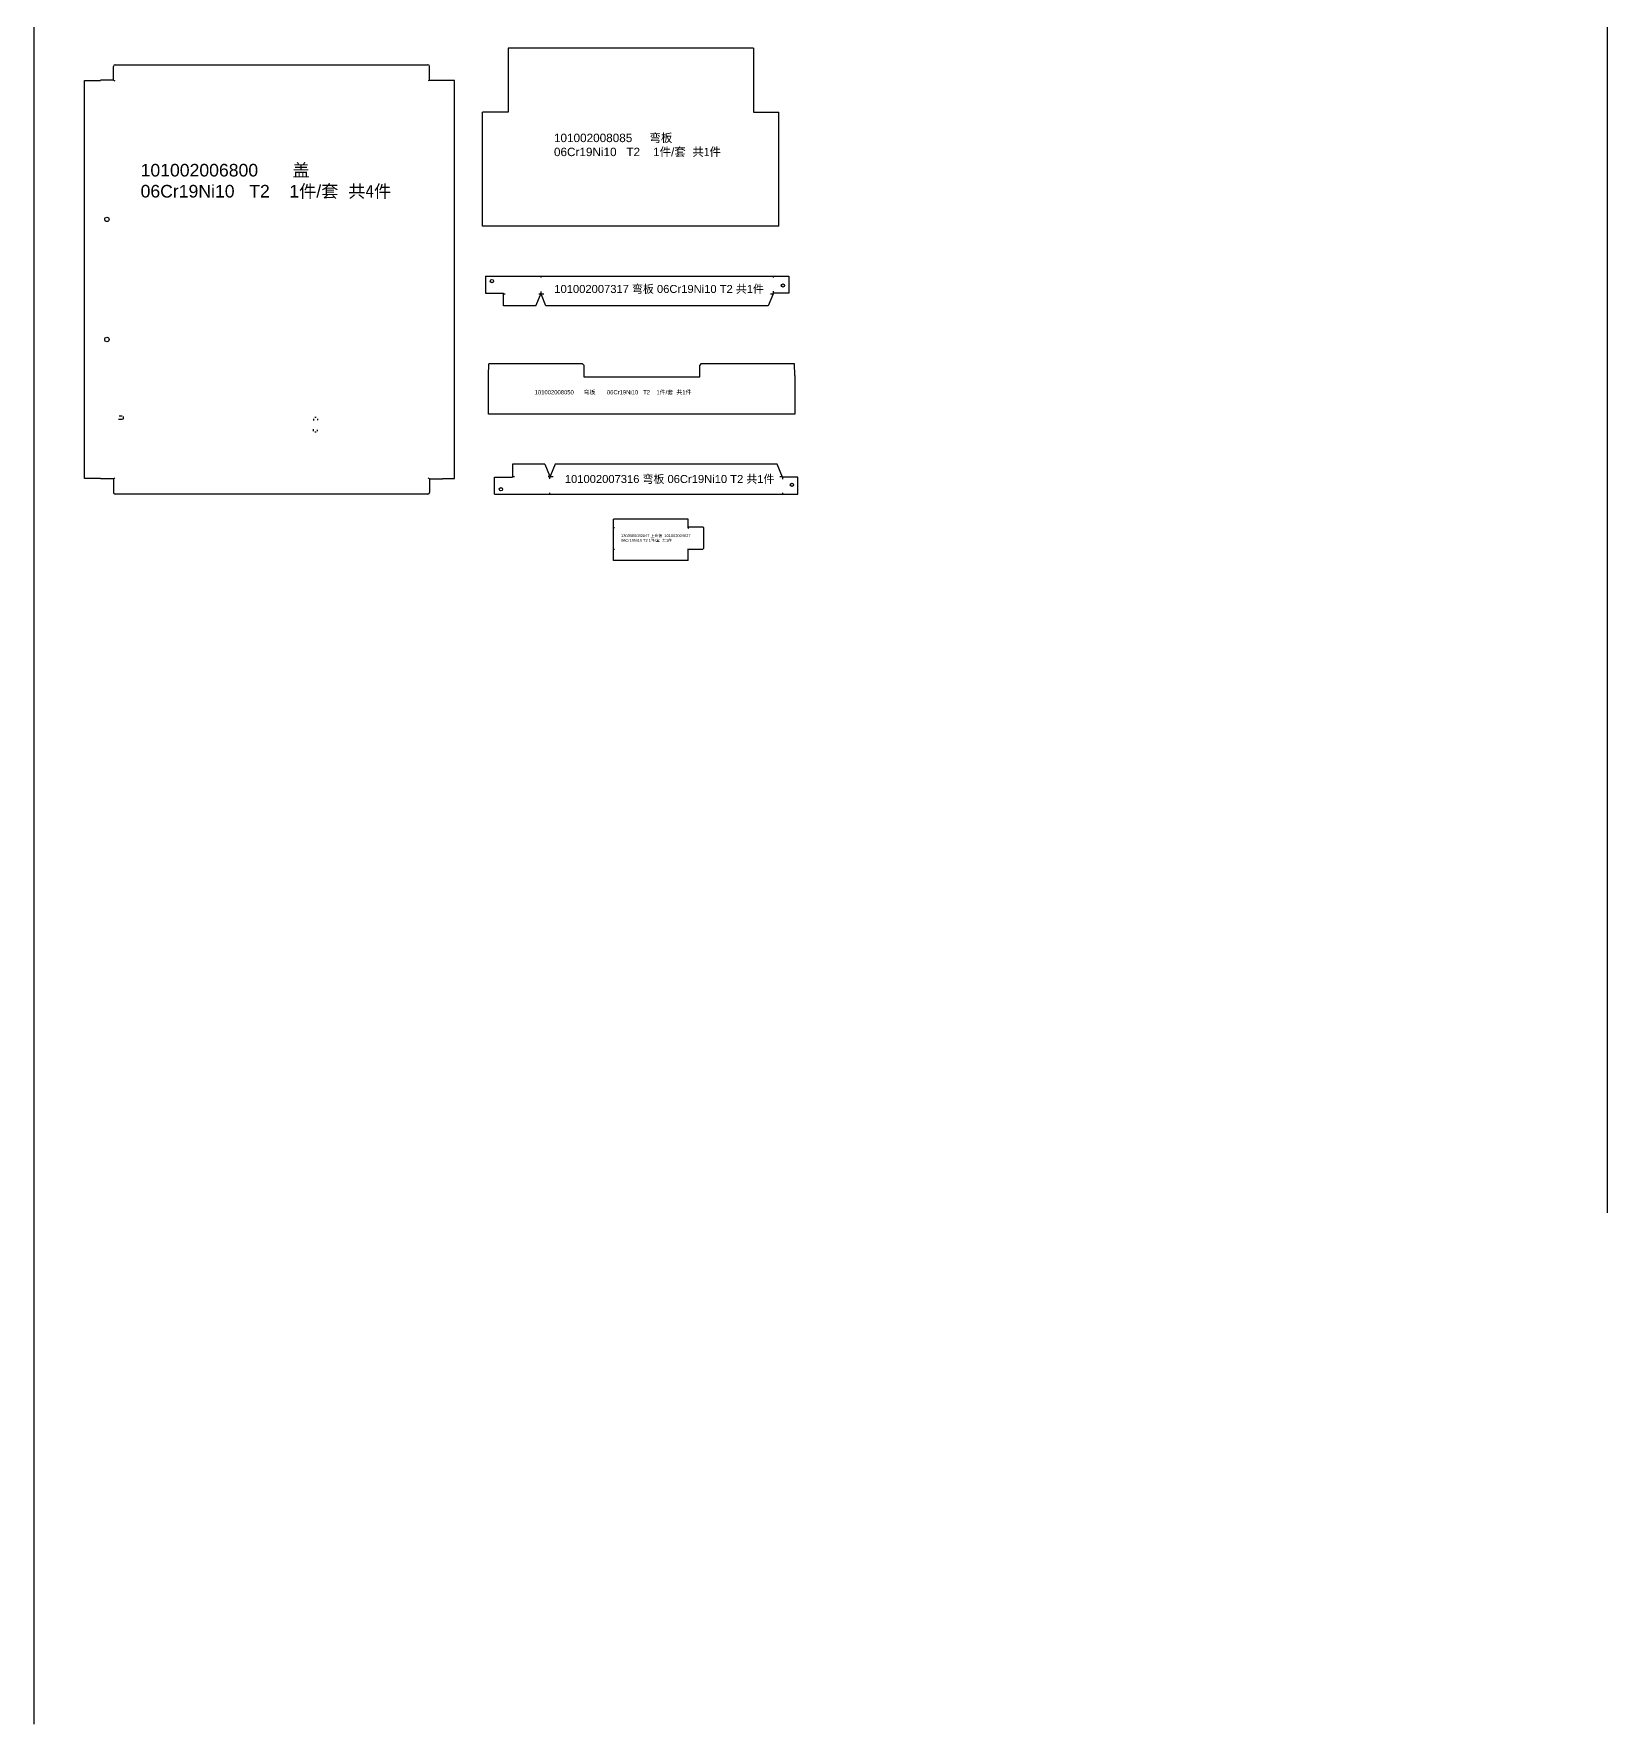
# Model space of a CAD drawing. Extents: x -15495 to 21573, y -5484 to 3275.
# Drawn here: x -977 to 2955, y -5271 to -1047 of the extents above; entities that cross this region are included whole.
import ezdxf

# ---------------------------------------------------------------- set-up
doc = ezdxf.new("R2010")
doc.units = 0
doc.header["$MEASUREMENT"] = 0
doc.linetypes.add('CENTERX2', pattern=[20.32, 12.7, -2.54, 2.54, -2.54])
doc.layers.get('0').update_dxf_attribs({"linetype": 'CONTINUOUS'})
doc.styles.get("Standard").update_dxf_attribs({"font": 'arial.ttf'})

# ---------------------------------------------------------------- blocks, each defined once
blk = doc.blocks.new('DWG合并306101002006800_盖_06C')
at = {"color": 7, "linetype": 'CONTINUOUS'}
for p, q in [((17902.3, -4314.4), (17902.3, -4280)), ((17906.3, -4276), (18688.3, -4276)), ((18692.3, -4314.4), (18692.3, -4280)), ((17829.6, -5309.6), (17829.6, -4315)), ((17829.6, -4315), (17869.9, -4315)), ((17869.9, -4314.4), (17869.9, -4315)), ((17902.3, -4314.4), (17869.9, -4314.4)), ((18692.3, -4314.4), (18724.6, -4314.4)), ((18724.6, -4314.4), (18724.6, -4315)), ((18754.9, -4315), (18724.6, -4315)), ((18754.9, -5309.6), (18754.9, -4315)), ((17869.9, -5309.6), (17829.6, -5309.6)), ((17869.9, -5310.2), (17869.9, -5309.6)), ((17902.3, -5310.2), (17869.9, -5310.2)), ((17902.3, -5310.2), (17902.3, -5344.6)), ((18692.3, -5310.2), (18724.6, -5310.2)), ((18692.3, -5310.2), (18692.3, -5344.6)), ((18724.6, -5309.6), (18754.9, -5309.6)), ((18724.6, -5310.2), (18724.6, -5309.6)), ((18688.3, -5348.6), (17906.3, -5348.6))]:
    blk.add_line(p, q, dxfattribs=at)
at = {"color": 1}
for p, q in [((17902.3, -4314.4), (17904.1, -4315.2)), ((17904.1, -4315.2), (17905.9, -4316.1)), ((18690.4, -4315.2), (18688.6, -4316.1)), ((18692.3, -4314.4), (18690.4, -4315.2)), ((17902.3, -5310.2), (17904.1, -5309.3)), ((17904.1, -5309.3), (17905.9, -5308.4)), ((18690.4, -5309.3), (18688.6, -5308.4)), ((18692.3, -5310.2), (18690.4, -5309.3))]:
    blk.add_line(p, q, dxfattribs=at)
at = {"color": 6, "linetype": 'CONTINUOUS'}
for p, q in [((17925.2, -5162.3), (17914.8, -5162.3)), ((17924.1, -5154.3), (17916.6, -5154.3)), ((17927.3, -5161.8), (17927.3, -5155.1)), ((18402.3, -5160.8), (18402.3, -5164.9)), ((18402.3, -5191), (18402.3, -5186.3)), ((18408.8, -5157.3), (18405.5, -5157.3)), ((18408.8, -5194.3), (18405.5, -5194.3)), ((18412.3, -5160.6), (18412.3, -5163.8)), ((18412.3, -5191), (18412.3, -5188))]:
    blk.add_line(p, q, dxfattribs=at)
at = {"color": 7, "linetype": 'CONTINUOUS'}
for centre in [(17885.9, -4662.3), (17885.9, -4962.3)]:
    blk.add_circle(centre, 5.5, dxfattribs=at)
for centre, start, end in [((17906.3, -4280), 90, 180), ((18688.3, -4280), 0, 90), ((17906.3, -5344.6), 180, 270), ((18688.3, -5344.6), 270, 0)]:
    blk.add_arc(centre, 4, start, end, dxfattribs=at)
at = {"color": 3, "insert": (17970.2, -4523.5), "char_height": 31.5, "width": 652.85, "attachment_point": 1}
blk.add_mtext('101002006800{\\fSimSun|b0|i0|c134|p54;    盖  }    06Cr19Ni10   T2    1{\\fSimSun|b0|i0|c134|p54;件}/{\\fSimSun|b0|i0|c134|p54;套}  {\\fSimSun|b0|i0|c134|p54;共4件}', dxfattribs=at)
blk = doc.blocks.new('DWG合并335101002007316_弯板_06')
at = {"color": 7, "linetype": 'CONTINUOUS'}
for p, q in [((10261.3, 15046.1), (10261.3, 15088.1)), ((10261.3, 15088.1), (10306.3, 15088.1)), ((10306.3, 15120.4), (10306.3, 15088.1)), ((10386.8, 15120.4), (10306.3, 15120.4)), ((10386.8, 15120.4), (10398.4, 15092.4)), ((10398.4, 15092.4), (10397.9, 15092.4)), ((10398.5, 15088.1), (10397.9, 15092.4)), ((10400.6, 15088.1), (10398.5, 15088.1)), ((10401.2, 15092.4), (10400.6, 15088.1)), ((10412.3, 15120.4), (10400.7, 15092.4)), ((10400.7, 15092.4), (10401.2, 15092.4)), ((10967.5, 15120.4), (10412.3, 15120.4)), ((10980.9, 15088.1), (10967.5, 15120.4)), ((11019.3, 15088.1), (10980.9, 15088.1)), ((11019.3, 15046.1), (11019.3, 15088.1)), ((10261.3, 15046.1), (11019.3, 15046.1))]:
    blk.add_line(p, q, dxfattribs=at)
at = {"color": 6, "linetype": 'CENTERX2'}
for p, q in [((10306.3, 15090.2), (10310.7, 15090.2)), ((10394.8, 15090.2), (10398.2, 15090.2)), ((10399.5, 15084.5), (10399.5, 15088.1)), ((10400.9, 15090.2), (10407.3, 15090.2)), ((10973.8, 15090.2), (10980, 15090.2)), ((10981, 15088.1), (10981, 15083.7)), ((10399.5, 15046.1), (10399.5, 15049.5)), ((10981, 15049.5), (10981, 15046.1))]:
    blk.add_line(p, q, dxfattribs=at)
at = {"color": 7, "linetype": 'CONTINUOUS'}
for centre in [(10277.1, 15058.1), (11004.3, 15069.1)]:
    blk.add_circle(centre, 4, dxfattribs=at)
at = {"color": 3, "insert": (10436.8, 15093.7), "char_height": 20, "width": 532.925, "attachment_point": 1}
blk.add_mtext('101002007316 弯板 06Cr19Ni10 T2 共1件', dxfattribs=at)
blk = doc.blocks.new('DWG合并362101002007317_弯板_06')
at = {"color": 7, "linetype": 'CONTINUOUS'}
for p, q in [((10261.3, 15002), (10261.3, 14960)), ((10261.3, 15002), (11019.3, 15002)), ((11019.3, 15002), (11019.3, 14960)), ((10261.3, 14960), (10306.3, 14960)), ((10306.3, 14927.7), (10306.3, 14960)), ((10386.8, 14927.7), (10398.4, 14955.7)), ((10398.5, 14960), (10397.9, 14955.7)), ((10398.4, 14955.7), (10397.9, 14955.7)), ((10400.6, 14960), (10398.5, 14960)), ((10401.2, 14955.7), (10400.6, 14960)), ((10400.7, 14955.7), (10401.2, 14955.7)), ((10412.3, 14927.7), (10400.7, 14955.7)), ((10980.9, 14960), (10967.5, 14927.7)), ((11019.3, 14960), (10980.9, 14960)), ((10386.8, 14927.7), (10306.3, 14927.7)), ((10967.5, 14927.7), (10412.3, 14927.7))]:
    blk.add_line(p, q, dxfattribs=at)
at = {"color": 6, "linetype": 'CENTERX2'}
for p, q in [((10399.5, 15002), (10399.5, 14998.6)), ((10981, 14998.6), (10981, 15002)), ((10306.3, 14957.9), (10310.7, 14957.9)), ((10394.8, 14957.9), (10398.2, 14957.9)), ((10399.5, 14963.6), (10399.5, 14960)), ((10400.9, 14957.9), (10407.3, 14957.9)), ((10973.8, 14957.9), (10980, 14957.9)), ((10981, 14960), (10981, 14964.5))]:
    blk.add_line(p, q, dxfattribs=at)
at = {"color": 7, "linetype": 'CONTINUOUS'}
for centre in [(10277.1, 14990), (11004.3, 14979)]:
    blk.add_circle(centre, 4, dxfattribs=at)
at = {"color": 3, "insert": (10433.1, 14980.3), "char_height": 20, "width": 536.651, "attachment_point": 1}
blk.add_mtext('101002007317 弯板 06Cr19Ni10 T2 共1件', dxfattribs=at)
blk = doc.blocks.new('DWG合并418101002008050_弯板_06')
at = {"color": 7, "linetype": 'CONTINUOUS'}
for p, q in [((15658.3, -4827.2), (15659.3, -4798.2)), ((15893.3, -4798.2), (15659.3, -4798.2)), ((15896.3, -4801.2), (15893.3, -4798.2)), ((15896.3, -4801.2), (15896.3, -4830.7)), ((16189.3, -4798.2), (16186.3, -4801.2)), ((16186.3, -4830.7), (16186.3, -4801.2)), ((16423.3, -4798.2), (16189.3, -4798.2)), ((16424.3, -4827.2), (16423.3, -4798.2)), ((15658.3, -4923.5), (15658.3, -4827.2)), ((15896.3, -4830.7), (16186.3, -4830.7)), ((16424.3, -4827.2), (16424.3, -4923.5)), ((16424.3, -4923.5), (15658.3, -4923.5))]:
    blk.add_line(p, q, dxfattribs=at)
at = {"color": 3, "insert": (15773.7, -4863.6), "char_height": 10.5, "width": 405.535, "attachment_point": 1}
blk.add_mtext('101002008050{\\fSimSun|b0|i0|c134|p54;   弯板  }   06Cr19Ni10   T2    1{\\fSimSun|b0|i0|c134|p54;件}/{\\fSimSun|b0|i0|c134|p54;套}  {\\fSimSun|b0|i0|c134|p54;共1件}', dxfattribs=at)
blk = doc.blocks.new('DWG合并447101002008085_弯板_06')
at = {"color": 7, "linetype": 'CONTINUOUS'}
for p, q in [((15640, -5048.8), (15640, -5209.1)), ((16253, -5048.8), (15640, -5048.8)), ((16253, -5048.8), (16253, -5209.1)), ((15576.5, -5493.4), (15576.5, -5209.1)), ((15640, -5209.1), (15576.5, -5209.1)), ((16253, -5209.1), (16316.5, -5209.1)), ((16316.5, -5493.4), (16316.5, -5209.1)), ((16316.5, -5493.4), (15576.5, -5493.4))]:
    blk.add_line(p, q, dxfattribs=at)
at = {"color": 3, "insert": (15754.7, -5262.7), "char_height": 21, "width": 448.231, "attachment_point": 1}
blk.add_mtext('101002008085{\\fSimSun|b0|i0|c134|p2;   弯板  }    06Cr19Ni10   T2    1{\\fSimSun|b0|i0|c134|p2;件}/{\\fSimSun|b0|i0|c134|p2;套}  {\\fSimSun|b0|i0|c134|p2;共1件}', dxfattribs=at)
blk = doc.blocks.new('1303000032147_上弯板_10100200')
at = {"color": 7, "linetype": 'CONTINUOUS'}
for p, q in [((5.8, -223.1), (5.8, -119.8)), ((192.6, -119.8), (5.8, -119.8)), ((192.6, -142.6), (192.6, -119.8)), ((192.6, -142.6), (192.7, -142.6)), ((192.7, -142.6), (192.7, -139)), ((192.7, -139), (228.8, -139)), ((230.8, -141), (228.8, -139)), ((230.8, -141), (230.8, -193.2)), ((192.6, -195.2), (228.8, -195.2)), ((192.6, -223.1), (192.6, -195.2)), ((228.8, -195.2), (230.8, -193.2)), ((192.6, -223.1), (5.8, -223.1))]:
    blk.add_line(p, q, dxfattribs=at)
at = {"color": 6, "linetype": 'CONTINUOUS'}
for p, q in [((5.8, -140.6), (8.3, -140.6)), ((190.2, -140.6), (192.6, -140.6)), ((8.3, -195.3), (5.8, -195.3)), ((192.6, -195.3), (190.2, -195.3))]:
    blk.add_line(p, q, dxfattribs=at)
at = {"color": 3, "insert": (24.6, -157.7), "char_height": 7, "width": 194.806, "attachment_point": 1}
blk.add_mtext('1303000032147 {\\fSimSun|b0|i0|c134|p2;上弯板 }101002004027 06Cr19Ni10 T2 1{\\fSimSun|b0|i0|c134|p2;件}/{\\fSimSun|b0|i0|c134|p2;套 共}1{\\fSimSun|b0|i0|c134|p2;件}', dxfattribs=at)

msp = doc.modelspace()

# ---------------------------------------------------------------- linework, layer by layer
at = {"color": 1}
for p, q in [((-976.81232, 2589.60046), (-976.81232, -5271.14477)), ((2955.25705, 2589.60046), (2955.25705, -3993.74183))]:
    msp.add_line(p, q, dxfattribs=at)

# ---------------------------------------------------------------- block references
for name, p in [('DWG合并447101002008085_弯板_06', (-15431.58952, 3965.97934)), ('DWG合并306101002006800_盖_06C', (-18680.09141, 3151.35223)), ('DWG合并362101002007317_弯板_06', (-10109.12232, -16654.97281)), ('DWG合并418101002008050_弯板_06', (-15498.85494, 2926.08738)), ('DWG合并335101002007316_弯板_06', (-10086.52366, -17243.28741))]:
    msp.add_blockref(name, p)
msp.add_blockref('1303000032147_上弯板_10100200', (466.2582, -2140.12083), dxfattribs=at)

doc.saveas('drawing.dxf')
